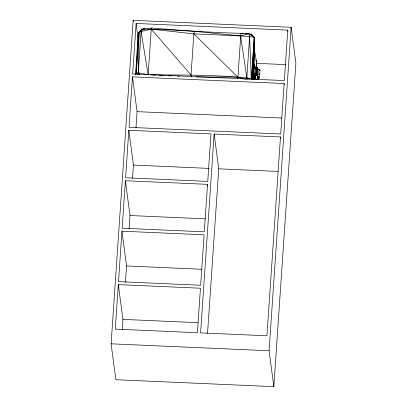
<?xml version="1.0" encoding="UTF-8"?>
<svg xmlns="http://www.w3.org/2000/svg" width="407" height="407" viewBox="0 0 407 407"><rect width="100%" height="100%" fill="white"/><g stroke="black" fill="none" stroke-linecap="round" stroke-linejoin="round"><path stroke-width="0.61" d="M253.658 66.794L257.707 67.521L257.168 75.717L257.707 67.521L253.887 66.728L253.281 75.463L252.472 75.427L253.149 64.367L253.958 64.403L253.383 74.12L257.168 75.717L252.574 74.084L253.113 64.632L253.958 64.403L253.281 75.463L252.61 73.443L252.945 68.58M256.898 67.786L256.898 67.486L253.078 66.687L252.579 72.339L253.388 72.38L253.958 64.403M142.028 29.09L139.113 32.016L136.304 73.184L135.521 74.303L138.324 33.13L142.028 29.09C174.929 29.457 207.967 32.575 240.924 33.323L248.718 33.73L251.638 34.315L254.222 37.307L254.568 38.523L254.166 73.769M254.207 74.481L252.574 74.084L252.844 68.142L253.846 65.563L253.037 65.527L253.922 64.667L253.113 64.632M252.844 68.142L253.653 68.178L253.383 74.12L257.148 75.677L257.707 67.821L256.898 67.486L257.707 67.521L257.636 68.752L256.792 68.936L256.385 75.005L257.193 75.041L257.168 75.717M139.886 74.303L138.294 72.711L139.113 32.016L143.412 28.826L151.602 28.042L194.388 31.324L240.603 35.938L249.628 36.467L254.222 37.307L251.801 79.06M253.81 78.78L253.77 74.11L253.429 79.792M256.69 74.405L254.497 75.224L254.426 78.861L254.802 74.812L254.426 78.861L254.538 75.326M253.78 77.091L253.617 78.826L253.765 75.056M253.887 66.728L253.815 67.73L256.837 68.32C256.929 73.876 255.031 80.011 257.6 68.971L256.792 68.936L257.646 68.356L253.006 67.694L253.149 64.367L253.968 65.374L253.327 73.535L252.503 74.023L253.149 64.367M136.95 74.11L136.304 73.184L138.324 33.13L139.194 32.26M252.32 79.609L254.568 38.523L254.217 39.703M253.846 65.563L253.383 74.12L257.193 75.041L253.439 73.291M253.922 64.667L253.307 74.064L252.472 75.427L253.159 65.339M257.885 79.747L259.554 77.732L260.068 70.014L257.662 68.758L256.827 68.717L256.593 71.841L257.402 71.876L260.068 70.014L257.921 69.154M111.106 343.818L133.16 20.35L291.137 27.294L295.894 63.182L273.84 386.65L115.863 379.706L111.106 343.818L269.088 350.763L273.84 386.65M118.315 284.605L115.278 329.121L197.426 332.728L200.463 288.217L118.315 284.605L122.924 319.388L122.237 329.421M121.952 231.186L118.513 281.639L200.666 285.246L204.105 234.798L121.952 231.186L126.562 265.969L125.448 282.366M125.392 180.739L122.156 228.22L204.304 231.832L207.545 184.351L125.392 180.739L130.001 215.522L129.095 228.815M128.831 130.291L125.595 177.773L207.743 181.385L210.984 133.903L128.831 130.291L133.44 165.074L132.534 178.368M132.473 76.872L129.034 127.325L280.693 133.989L284.132 83.542L132.473 76.872L137.083 111.655L135.963 128.052M136.116 23.458L132.677 73.906L284.335 80.571L287.774 30.123L136.116 23.458L138.171 38.986M137.861 74.252L136.304 73.184L138.294 72.711L141.102 31.543L143.412 28.826L144.638 29.177M138.294 72.711L148.153 74.735L151.262 29.121L151.602 28.042M214.143 134.04L200.585 332.87L266.936 335.785L280.494 136.956L214.143 134.04L218.752 168.824L207.529 333.46M237.815 78.943L240.924 33.323L243.447 33.557M139.113 32.016L151.262 29.121L193.854 33.862L240.603 35.938L248.718 33.73L249.628 36.467L246.825 77.635L245.604 79.35M252.574 74.084L252.671 72.675M252.482 79.589L252.788 75.153M253.52 64.387L254.472 50.453L256.588 62.225L255.815 73.626M255.794 70.05L255.927 68.147M255.423 79.324L255.728 74.893M269.088 350.763L291.137 27.294M191.275 76.938L191.046 75.03L193.854 33.862L194.388 31.324M251.353 79.36L254.222 37.307L252.086 35.328L251.638 34.315L249.745 34.142M251.806 79.06L254.568 38.523M253.078 66.687L253.006 67.694L254.121 67.633M252.472 75.427L252.61 73.443M253.281 75.463L253.352 71.53M253.378 79.711L253.693 75.188L256.43 74.166M254.182 79.747L254.497 75.224L253.693 75.188L256.593 74.313M259.554 77.732L258.745 77.696L257.255 74.868L259.768 74.481L257.402 71.876L256.425 74.43L257.234 74.466L256.425 74.735L257.234 74.771L259.554 77.732L257.076 79.711L258.333 76.201L257.092 79.726L257.412 75.554M253.327 73.535L252.523 73.494L253.144 65.613M255.377 78.536L255.611 75.397M255.8 72.889L256.588 62.225L255.845 59.844M253.617 78.826L253.754 77.04M254.746 74.7L254.426 78.861L254.65 73.209L253.841 73.174M257.092 79.726L257.295 77.249L257.85 76.312M253.953 65.649L253.52 70.243L252.579 72.339M253.52 70.243L252.711 70.202L252.945 68.249M257.707 67.521L253.815 67.73L253.637 69.394L253.795 68.03M252.828 69.353L252.935 68.447M135.521 74.303L135.704 73.051M135.984 71.179L136.172 69.933M253.464 79.716L254.497 75.224M256.227 63.716L256.588 62.225M252.711 70.202L253.653 68.178M252.523 73.494L253.388 72.38M257.076 79.711L258.745 77.696L256.827 75.31M255.077 73.896L256.583 73.153M254.314 73.901L256.496 73.072M255.123 73.937L256.756 73.316M256.385 75.005L257.234 74.771M246.769 79.177L249.089 78.826M250.254 78.653L251.414 78.475C218.071 74.634 184.223 75.203 150.676 74.756M254.395 74.049L256.898 73.815M256.359 75.682L257.148 75.677M196.306 76.959L237.795 77.111L245.004 79.177M256.217 63.314L285.404 64.601M137.083 111.655L281.761 118.015M133.44 165.074L209.274 168.406M218.752 168.824L278.149 171.433M130.001 215.522L205.199 218.829M126.562 265.969L201.76 269.276M122.924 319.388L198.117 322.695M252.503 74.023L253.307 74.064M150.687 74.868L155.128 75.091M159.569 75.32L163.37 75.514M168.447 75.773L170.981 75.906M177.961 76.262L179.228 76.323M245.335 33.735L247.858 33.964M253.815 67.73L257.646 68.356M240.924 33.323L242.165 33.547M136.304 73.184L139.148 74.267M257.193 75.041L252.635 73.25L253.703 73.753M249.628 79.106L246.825 77.635L240.603 35.938M248.718 33.73L254.222 37.307M193.854 33.862L237.795 77.111M151.262 29.121L191.046 75.03M252.086 35.328L252.798 36.243M141.102 31.543L148.153 74.735M287.774 30.123L287.942 31.364M284.132 83.542L284.3 84.783M280.494 136.956L280.657 138.197M207.545 184.351L207.789 186.213M138.324 33.13L138.573 34.997M133.16 20.35L133.328 21.612M249.628 36.467L251.287 79.355"/></g></svg>
